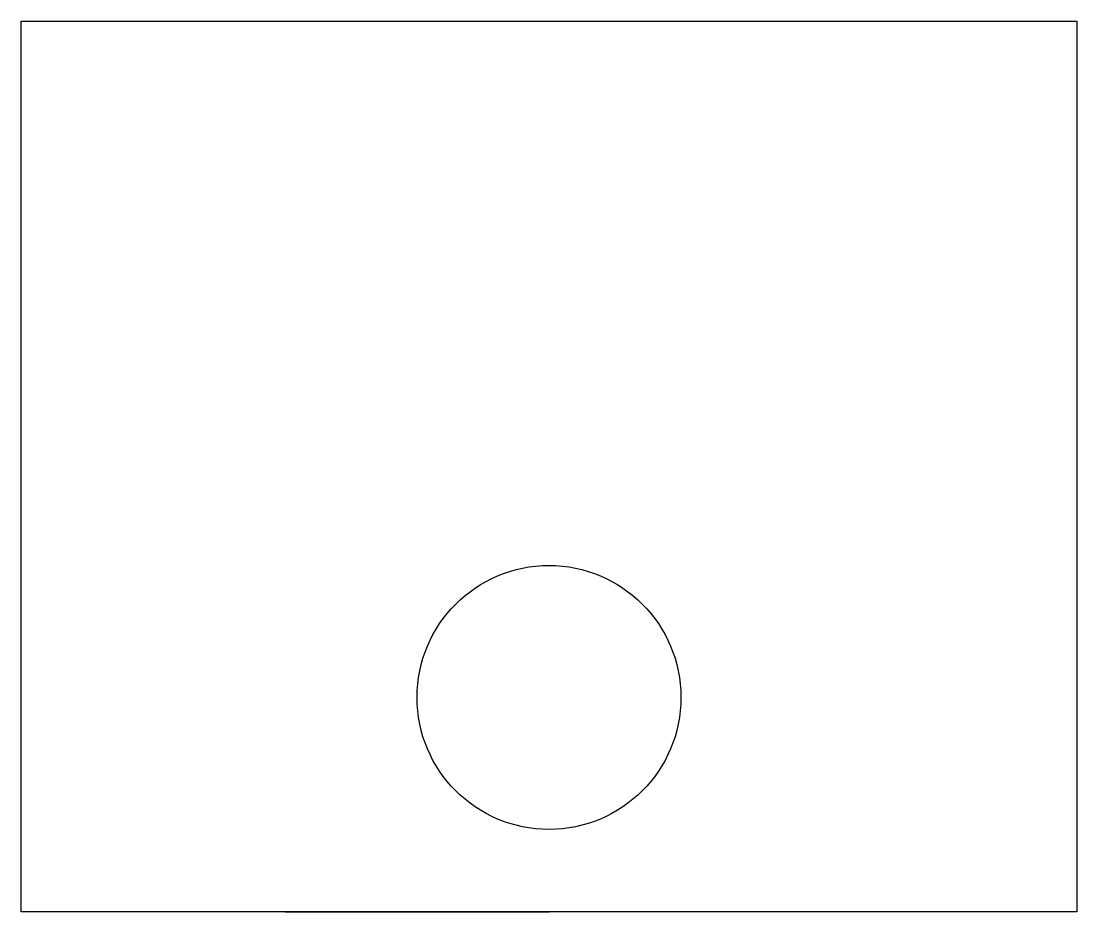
# Model space of a CAD drawing. Header units: millimetres. Extents: x -16 to 16, y -13 to 14.
import ezdxf

# ---------------------------------------------------------------- set-up
doc = ezdxf.new("R2010")
doc.units = ezdxf.units.MM
doc.layers.get('0').update_dxf_attribs({"linetype": 'CONTINUOUS', "lineweight": 25, "true_color": 0xffffff})

msp = doc.modelspace()

# ---------------------------------------------------------------- linework, layer by layer
for p, q in [((-16, 14), (16, 14)), ((-16, -13), (-16, 14)), ((16, 14), (16, -13)), ((16, -13), (-16, -13)), ((-8, -13), (0, -13)), ((8, -13), (0, -13))]:
    msp.add_line(p, q)
msp.add_circle((0, -6.5), 4)

doc.saveas('drawing.dxf')
